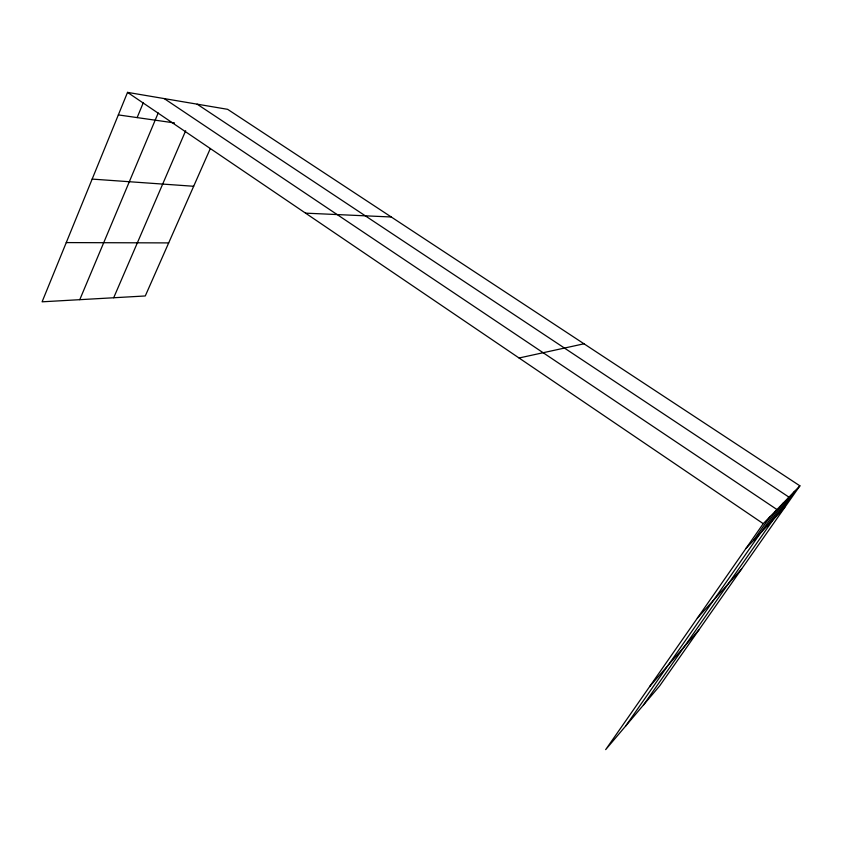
<?xml version="1.0" encoding="UTF-8"?>
<svg xmlns="http://www.w3.org/2000/svg" width="842" height="842" viewBox="0 0 842 842"><rect width="100%" height="100%" fill="white"/><g stroke="black" fill="none" stroke-linecap="round" stroke-linejoin="round"><path stroke-width="1.26" d="M799.9 485.845L763.252 523.661L605.672 749.622L659.665 685.893L799.9 485.845L227.624 109.323L127.531 92.378L42.1 301.815L145.277 295.963L210.332 148.497M137.141 117.596L143.382 102.514M79.769 299.678L158.201 112.975M113.691 297.752L185.661 130.763M753.453 540.522L770.272 516.42M625.701 725.983L776.945 509.536L164.243 98.598M766.978 526.229L783.092 503.19M643.425 705.07L788.965 497.138L197.133 104.166M779.082 513.441L794.553 491.36M649.687 686.504L699.155 629.563M697.355 618.154L741.634 568.96M746.044 548.342L784.733 507.484M519.061 357.997L583.99 343.789M66.265 242.591L168.684 242.906M305.562 213.152L391.246 216.983M92.167 179.093L193.671 186.271M118.343 114.912L174.494 122.932M127.531 92.378L763.252 523.661"/></g></svg>
